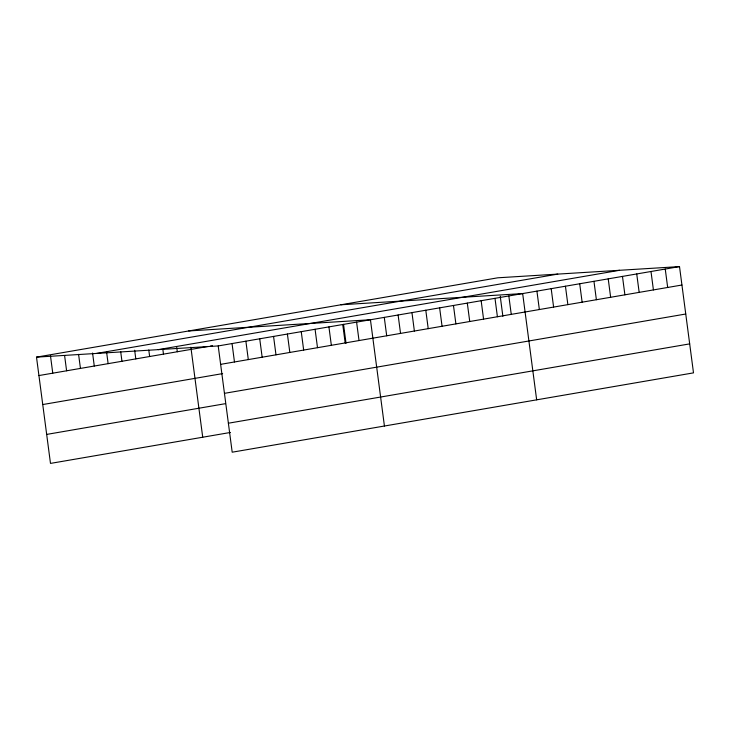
<?xml version="1.0" encoding="UTF-8"?>
<svg xmlns="http://www.w3.org/2000/svg" width="730" height="730" viewBox="0 0 730 730"><rect width="100%" height="100%" fill="white"/><g stroke="black" fill="none" stroke-linecap="round" stroke-linejoin="round"><path stroke-width="1.09" d="M36.5 357.134L497.805 277.801L679.511 266.596L693.5 372.866L232.195 452.198L218.206 345.938L36.5 357.134L50.489 463.404L230.397 432.461M96.46 353.439L557.766 274.106M158.246 349.634L619.551 270.292M38.927 375.558L208.187 346.449M210.313 346.075L212.448 345.71M218.206 345.938L679.511 266.596M220.633 364.352L681.939 285.019M42.742 404.548L222.65 373.605M224.448 393.342L685.753 314.01M46.674 434.414L225.515 403.654M228.38 423.217L689.686 343.876M340.965 304.775L522.662 293.57L536.659 399.839M188.732 330.955L370.438 319.749L384.427 426.019M665.249 269.051L667.676 287.474M650.996 271.505L653.414 289.92M636.733 273.951L639.161 292.374M622.471 276.405L624.898 294.829M608.218 278.86L610.645 297.283M593.955 281.315L596.383 299.729M579.702 283.76L582.129 302.184M565.44 286.215L567.867 304.638M551.186 288.669L553.605 307.093M536.924 291.124L539.351 309.538M508.828 295.951L511.255 314.374M500.233 296.216L502.87 316.291M494.986 298.333L497.413 316.756M481.152 300.714L483.57 319.138M467.31 303.096L469.737 321.51M453.467 305.469L455.894 323.892M439.633 307.85L442.061 326.274M425.791 310.232L428.218 328.655M411.957 312.613L414.375 331.037M398.115 314.995L400.542 333.418M384.272 317.377L386.699 335.791M356.596 322.131L359.023 340.554M343.529 324.312L346.029 343.264M342.753 324.512L345.18 342.936M328.92 326.894L331.347 345.317M315.077 329.276L317.504 347.699M301.244 331.657L303.662 350.071M287.401 334.03L289.828 352.453M273.558 336.411L275.986 354.835M259.725 338.793L262.152 357.216M245.882 341.175L248.309 359.598M232.049 343.556L234.467 361.971M190.868 347.206L202.721 437.224M176.742 347.416L177.317 351.75M162.909 349.798L163.474 354.132M148.783 350.017L149.641 356.514M134.658 350.227L135.798 358.895M120.678 351.522L121.956 361.277M106.553 351.732L108.122 363.659M92.573 353.028L94.279 366.031M78.585 354.324L80.446 368.413M64.605 355.629L66.603 370.794M50.48 355.838L52.761 373.176"/></g></svg>
